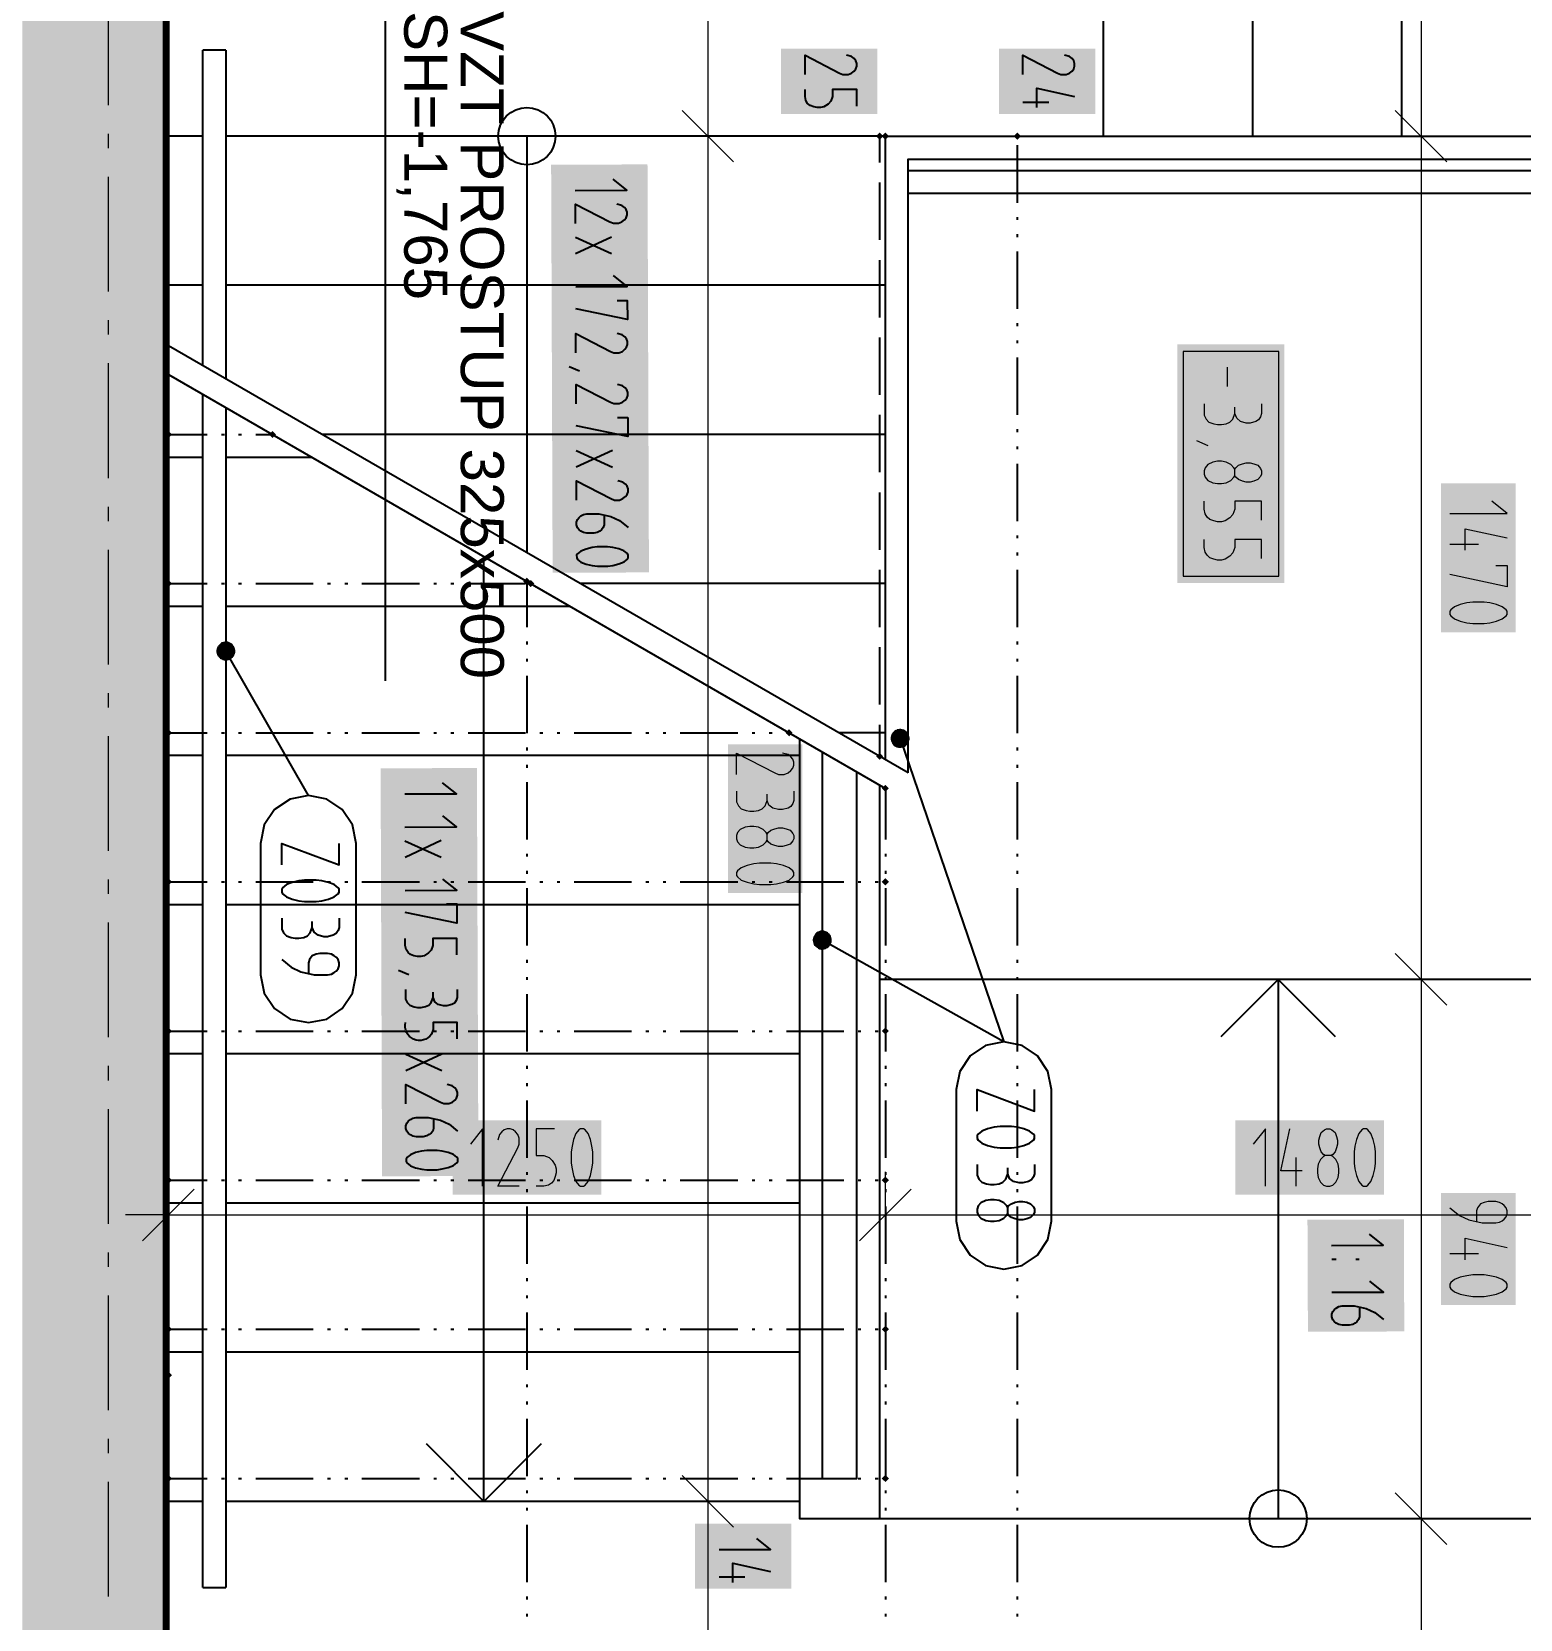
# Model space of a CAD drawing. Header units: millimetres. Extents: x 0 to 594, y 0 to 420.
# Drawn here: x 398.18 to 418.62, y 267.6 to 289.39 of the extents above; entities that cross this region are included whole.
import ezdxf

# ---------------------------------------------------------------- set-up
doc = ezdxf.new("R2010")
doc.units = ezdxf.units.MM
doc.header["$LTSCALE"] = 8
for name, color, linetype in [('PDF_Koty delkove', 7, 'Continuous'), ('PDF_Koty vyskove-pudorysy', 7, 'Continuous'), ('PDF_Omitka', 7, 'Continuous'), ('PDF_Osy hlavni', 7, 'Continuous'), ('PDF_Popis Prostupy', 7, 'Continuous'), ('PDF_Popis schodu', 7, 'Continuous'), ('PDF_Popis Zamecnicke vyrobky', 7, 'Continuous'), ('PDF_Schody 2D', 7, 'Continuous'), ('PDF_Steny obvodove nosne', 7, 'Continuous'), ('PDF_Text', 7, 'Continuous')]:
    doc.layers.add(name, color=color, linetype=linetype)
doc.styles.add('PDF Arial', font='arial.ttf')

msp = doc.modelspace()

# ---------------------------------------------------------------- linework, layer by layer
at = {"layer": 'PDF_Koty delkove', "lineweight": 18}
for points in [[(407.464, 299.614), (407.464, 295.179), (407.464, 287.961), (407.464, 285.437), (407.464, 269.22), (407.464, 258.288), (407.464, 252.213)], [(417.257, 299.614), (417.257, 295.177), (417.257, 287.961), (417.257, 276.386), (417.257, 268.984), (417.257, 252.606), (417.257, 250.992), (417.257, 250.48)], [(407.11, 288.315), (407.818, 287.606)], [(416.902, 288.315), (417.611, 287.606)], [(406.873, 287.961), (407.464, 287.961), (408.055, 287.961)], [(416.666, 287.961), (417.257, 287.961), (417.847, 287.961)], [(417.65, 282.782), (418.438, 282.782), (418.228, 282.949)], [(417.861, 282.278), (417.861, 282.572), (418.438, 282.446)], [(417.65, 282.362), (418.044, 282.362)], [(418.281, 282.068), (418.438, 282.068), (418.438, 281.774), (417.65, 281.942)], [(418.202, 281.281), (418.294, 281.302), (418.372, 281.333), (418.425, 281.375), (418.438, 281.396), (418.438, 281.438), (418.425, 281.459), (418.372, 281.501), (418.294, 281.532), (418.202, 281.554), (418.124, 281.564), (417.966, 281.564), (417.887, 281.554), (417.795, 281.532), (417.717, 281.501), (417.664, 281.459), (417.65, 281.438), (417.65, 281.396), (417.664, 281.375), (417.717, 281.333), (417.795, 281.302), (417.887, 281.281), (417.966, 281.27)], [(417.966, 281.27), (418.124, 281.27), (418.202, 281.281)], [(407.858, 279.199), (407.858, 279.493)], [(407.858, 279.493), (408.383, 279.22), (408.436, 279.199), (408.514, 279.199), (408.566, 279.22), (408.606, 279.251), (408.633, 279.283), (408.645, 279.325), (408.645, 279.367), (408.633, 279.409), (408.606, 279.44), (408.566, 279.472), (408.488, 279.493)], [(407.858, 278.968), (407.858, 278.821), (407.884, 278.769), (407.924, 278.727), (407.989, 278.706), (408.042, 278.695), (408.095, 278.695), (408.16, 278.706), (408.212, 278.727), (408.251, 278.769), (408.278, 278.842)], [(408.645, 278.968), (408.645, 278.842), (408.633, 278.8), (408.606, 278.758), (408.566, 278.737), (408.488, 278.716), (408.436, 278.716), (408.357, 278.737), (408.304, 278.779), (408.278, 278.842), (408.278, 278.926)], [(408.042, 278.191), (408.095, 278.191), (408.16, 278.202), (408.225, 278.233), (408.265, 278.275), (408.278, 278.296), (408.278, 278.38), (408.265, 278.401), (408.225, 278.443), (408.16, 278.475), (408.095, 278.486), (408.042, 278.486), (407.977, 278.475), (407.91, 278.443), (407.871, 278.401), (407.858, 278.359), (407.858, 278.317), (407.871, 278.275), (407.91, 278.233)], [(408.278, 278.38), (408.292, 278.401), (408.331, 278.433), (408.383, 278.453), (408.436, 278.464), (408.488, 278.464), (408.54, 278.453), (408.593, 278.433), (408.633, 278.39), (408.645, 278.359), (408.645, 278.317), (408.633, 278.286), (408.593, 278.244), (408.54, 278.223), (408.488, 278.212), (408.436, 278.212), (408.383, 278.223), (408.331, 278.244), (408.292, 278.275), (408.278, 278.296)], [(407.91, 278.233), (407.977, 278.202), (408.042, 278.191)], [(416.902, 276.74), (417.611, 276.031)], [(416.666, 276.386), (417.257, 276.386), (417.847, 276.386)], [(404.372, 273.547), (404.372, 274.334), (404.204, 274.125)], [(404.876, 273.547), (404.582, 273.547), (404.855, 274.072), (404.876, 274.125), (404.876, 274.204), (404.855, 274.256), (404.823, 274.295), (404.792, 274.322), (404.75, 274.334), (404.708, 274.334), (404.666, 274.322), (404.634, 274.295)], [(404.634, 274.295), (404.603, 274.256), (404.582, 274.178)], [(405.359, 274.334), (405.107, 274.334), (405.107, 273.967), (405.212, 273.967), (405.285, 273.941), (405.327, 273.901), (405.369, 273.836), (405.38, 273.784), (405.38, 273.731), (405.369, 273.678), (405.348, 273.627), (405.317, 273.587), (405.275, 273.56), (405.212, 273.547), (405.107, 273.547)], [(415.12, 273.547), (415.12, 274.334), (414.952, 274.125)], [(415.624, 273.757), (415.33, 273.757), (415.456, 274.334)], [(415.939, 273.967), (415.918, 273.981), (415.886, 274.02), (415.866, 274.072), (415.855, 274.125), (415.855, 274.178), (415.866, 274.23), (415.886, 274.282), (415.929, 274.322), (415.96, 274.334), (416.002, 274.334), (416.033, 274.322), (416.075, 274.282), (416.096, 274.23), (416.107, 274.178), (416.107, 274.125), (416.096, 274.072), (416.075, 274.02), (416.044, 273.981), (416.023, 273.967)], [(416.632, 273.863), (416.632, 274.02), (416.621, 274.098), (416.6, 274.19), (416.569, 274.269), (416.527, 274.322), (416.506, 274.334), (416.464, 274.334), (416.443, 274.322), (416.401, 274.269), (416.37, 274.19), (416.348, 274.098), (416.337, 274.02), (416.337, 273.863), (416.348, 273.784), (416.37, 273.692), (416.401, 273.613)], [(415.54, 273.547), (415.54, 273.941)], [(416.128, 273.731), (416.128, 273.784), (416.117, 273.849), (416.086, 273.915), (416.044, 273.954), (416.023, 273.967), (415.939, 273.967), (415.918, 273.954), (415.876, 273.915), (415.844, 273.849), (415.833, 273.784), (415.833, 273.731), (415.844, 273.666), (415.876, 273.6), (415.918, 273.56), (415.96, 273.547), (416.002, 273.547), (416.044, 273.56), (416.086, 273.6), (416.117, 273.666), (416.128, 273.731)], [(400.059, 272.563), (400.059, 273.153), (400.059, 273.744)], [(409.902, 272.563), (409.902, 273.153), (409.902, 273.744)], [(416.401, 273.613), (416.443, 273.56), (416.464, 273.547), (416.506, 273.547), (416.527, 273.56), (416.569, 273.613), (416.6, 273.692), (416.621, 273.784), (416.632, 273.863)], [(399.705, 272.799), (400.414, 273.508)], [(409.547, 272.799), (410.256, 273.508)], [(417.65, 273.252), (417.782, 273.146), (417.913, 273.083), (418.097, 273.042), (418.281, 273.042), (418.333, 273.052), (418.372, 273.073), (418.398, 273.094), (418.425, 273.126), (418.438, 273.168), (418.438, 273.209), (418.425, 273.252), (418.398, 273.283), (418.372, 273.304), (418.333, 273.325), (418.281, 273.336), (418.176, 273.336), (418.124, 273.325), (418.071, 273.304), (418.031, 273.252), (418.018, 273.209), (418.018, 273.063)], [(400.059, 273.153), (399.469, 273.153)], [(400.059, 273.153), (409.902, 273.153), (421.555, 273.153), (423.563, 273.153), (433.169, 273.153), (434.351, 273.153), (440.886, 273.153), (442.106, 273.153), (446.595, 273.153)], [(417.861, 272.538), (417.861, 272.832), (418.438, 272.705)], [(417.65, 272.622), (418.044, 272.622)], [(418.372, 272.097), (418.425, 272.138), (418.438, 272.16), (418.438, 272.201), (418.425, 272.223), (418.372, 272.264), (418.294, 272.296), (418.202, 272.317), (418.124, 272.328), (417.966, 272.328), (417.887, 272.317), (417.795, 272.296), (417.717, 272.264), (417.664, 272.223), (417.65, 272.201), (417.65, 272.16), (417.664, 272.138), (417.717, 272.097), (417.795, 272.065), (417.887, 272.045), (417.966, 272.034)], [(417.966, 272.034), (418.124, 272.034), (418.202, 272.045), (418.294, 272.065), (418.372, 272.097)], [(407.11, 269.575), (407.818, 268.866)], [(406.873, 269.22), (407.464, 269.22), (408.055, 269.22)], [(416.902, 269.339), (417.611, 268.63)], [(416.666, 268.984), (417.257, 268.984), (417.847, 268.984)]]:
    msp.add_lwpolyline(points, dxfattribs=at)
for points in [[(408.173, 277.687), (408.331, 277.687), (408.409, 277.698), (408.501, 277.719), (408.58, 277.75), (408.633, 277.792), (408.645, 277.813), (408.645, 277.855), (408.633, 277.876), (408.58, 277.918), (408.501, 277.949), (408.409, 277.971), (408.331, 277.982), (408.173, 277.982), (408.095, 277.971), (408.003, 277.949), (407.924, 277.918), (407.871, 277.876), (407.858, 277.855), (407.858, 277.813), (407.871, 277.792), (407.924, 277.75), (408.003, 277.719), (408.095, 277.698)], [(405.884, 273.863), (405.884, 274.02), (405.873, 274.098), (405.852, 274.19), (405.821, 274.269), (405.779, 274.322), (405.758, 274.334), (405.716, 274.334), (405.695, 274.322), (405.653, 274.269), (405.622, 274.19), (405.6, 274.098), (405.589, 274.02), (405.589, 273.863), (405.6, 273.784), (405.622, 273.692), (405.653, 273.613), (405.695, 273.56), (405.716, 273.547), (405.758, 273.547), (405.779, 273.56), (405.821, 273.613), (405.852, 273.692), (405.873, 273.784)]]:
    msp.add_lwpolyline(points, close=True, dxfattribs=at)
at = {"layer": 'PDF_Koty delkove', "color": 7, "lineweight": 18, "true_color": 0xffffff, "transparency": 33554559}
for points in [[(417.532, 283.194), (417.532, 281.152), (418.556, 283.194), (418.556, 281.152)], [(407.74, 279.612), (407.74, 277.57), (408.763, 279.612), (408.763, 277.57)], [(403.959, 273.429), (406.001, 273.429), (403.959, 274.453), (406.001, 274.453)], [(414.707, 273.429), (416.749, 273.429), (414.707, 274.453), (416.749, 274.453)], [(417.532, 273.454), (417.532, 271.916), (418.556, 273.454), (418.556, 271.916)]]:
    msp.add_solid(points, dxfattribs=at)
at = {"layer": 'PDF_Koty vyskove-pudorysy', "lineweight": 18}
for points in [[(413.99, 285.007), (413.99, 281.923), (415.302, 281.923), (415.302, 285.007)], [(414.462, 283.191), (414.515, 283.191), (414.581, 283.203), (414.646, 283.235), (414.685, 283.279), (414.699, 283.3), (414.699, 283.388), (414.685, 283.41), (414.646, 283.454), (414.581, 283.487), (414.515, 283.498), (414.462, 283.498), (414.397, 283.487), (414.331, 283.454), (414.292, 283.41), (414.278, 283.366), (414.278, 283.323), (414.292, 283.279), (414.331, 283.235), (414.397, 283.203)]]:
    msp.add_lwpolyline(points, close=True, dxfattribs=at)
for points in [[(414.594, 284.788), (414.594, 284.525)], [(414.278, 284.285), (414.278, 284.132), (414.305, 284.077), (414.344, 284.033), (414.41, 284.012), (414.462, 284.001), (414.515, 284.001), (414.581, 284.012), (414.633, 284.033), (414.672, 284.077), (414.699, 284.154)], [(415.066, 284.285), (415.066, 284.154), (415.053, 284.11), (415.026, 284.066), (414.987, 284.044), (414.909, 284.022), (414.856, 284.022), (414.777, 284.044), (414.725, 284.088), (414.699, 284.154), (414.699, 284.241)], [(414.174, 283.782), (414.331, 283.716)], [(414.699, 283.388), (414.712, 283.41), (414.751, 283.443), (414.803, 283.464), (414.856, 283.475), (414.909, 283.475), (414.961, 283.464), (415.014, 283.443), (415.053, 283.399)], [(415.053, 283.399), (415.066, 283.366), (415.066, 283.323), (415.053, 283.29), (415.014, 283.246), (414.961, 283.224), (414.909, 283.213), (414.856, 283.213), (414.803, 283.224), (414.751, 283.246), (414.712, 283.279), (414.699, 283.3)], [(415.066, 282.688), (415.066, 282.951), (414.699, 282.951), (414.699, 282.841), (414.672, 282.765), (414.633, 282.721), (414.567, 282.678), (414.515, 282.666), (414.462, 282.666), (414.41, 282.678), (414.358, 282.699), (414.318, 282.732), (414.292, 282.775), (414.278, 282.841), (414.278, 282.951)], [(415.066, 282.163), (415.066, 282.426), (414.699, 282.426), (414.699, 282.316), (414.672, 282.24), (414.633, 282.196), (414.567, 282.153), (414.515, 282.141), (414.462, 282.141), (414.41, 282.153), (414.358, 282.174), (414.318, 282.207), (414.292, 282.25), (414.278, 282.316), (414.278, 282.426)]]:
    msp.add_lwpolyline(points, dxfattribs=at)
at = {"layer": 'PDF_Koty vyskove-pudorysy', "color": 7, "lineweight": 18, "true_color": 0xffffff, "transparency": 33554559}
msp.add_solid([(413.911, 285.101), (413.911, 281.828), (415.381, 285.101), (415.381, 281.828)], dxfattribs=at)
at = {"layer": 'PDF_Omitka', "lineweight": 35}
msp.add_lwpolyline([(400.059, 262.134), (400.059, 299.614), (400.059, 299.653), (400.02, 299.653), (400.02, 262.134)], dxfattribs=at)
at = {"layer": 'PDF_Osy hlavni', "lineweight": 18}
for points in [[(399.232, 289.961), (399.232, 288.386)], [(399.232, 287.992), (399.232, 287.795)], [(399.232, 287.402), (399.232, 285.827)], [(399.232, 285.433), (399.232, 285.236)], [(399.232, 284.843), (399.232, 283.268)], [(399.232, 282.874), (399.232, 282.677)], [(399.232, 282.284), (399.232, 280.709)], [(399.232, 280.315), (399.232, 280.118)], [(399.232, 279.725), (399.232, 278.15)], [(399.232, 277.756), (399.232, 277.559)], [(399.232, 277.165), (399.232, 275.591)], [(399.232, 275.197), (399.232, 275)], [(399.232, 274.606), (399.232, 273.032)], [(399.232, 272.638), (399.232, 272.441)], [(399.232, 272.047), (399.232, 270.473)], [(399.232, 270.079), (399.232, 269.882)], [(399.232, 269.488), (399.232, 267.913)]]:
    msp.add_lwpolyline(points, dxfattribs=at)
at = {"layer": 'PDF_Popis Prostupy', "lineweight": 25}
msp.add_lwpolyline([(403.04, 280.485), (403.04, 289.678), (399.036, 292.203)], dxfattribs=at)
at = {"layer": 'PDF_Popis schodu', "lineweight": 25}
for points in [[(408.799, 288.808), (408.799, 289.072), (409.272, 288.826), (409.319, 288.808), (409.39, 288.808), (409.437, 288.826), (409.473, 288.855), (409.497, 288.883), (409.508, 288.921), (409.508, 288.958), (409.497, 288.996), (409.473, 289.025), (409.437, 289.053), (409.367, 289.072)], [(411.791, 288.808), (411.791, 289.072), (412.264, 288.826), (412.312, 288.808), (412.383, 288.808), (412.429, 288.826), (412.465, 288.855), (412.489, 288.883), (412.5, 288.921), (412.5, 288.958), (412.489, 288.996), (412.465, 289.025), (412.429, 289.053), (412.359, 289.072)], [(409.508, 288.373), (409.508, 288.6), (409.178, 288.6), (409.178, 288.505), (409.154, 288.439), (409.118, 288.401), (409.059, 288.364), (409.013, 288.354), (408.965, 288.354), (408.918, 288.364), (408.871, 288.382), (408.835, 288.411), (408.811, 288.448), (408.799, 288.505), (408.799, 288.6)], [(411.981, 288.354), (411.981, 288.619), (412.5, 288.505)], [(411.791, 288.429), (412.146, 288.429)], [(405.645, 287.216), (406.354, 287.219), (406.165, 287.369)], [(405.647, 286.763), (405.646, 287.027), (406.119, 286.783), (406.167, 286.765), (406.238, 286.765), (406.285, 286.784), (406.32, 286.812), (406.344, 286.841), (406.355, 286.879), (406.355, 286.916), (406.343, 286.954), (406.319, 286.982), (406.284, 287.01), (406.213, 287.029)], [(405.647, 286.574), (406.144, 286.348)], [(406.144, 286.576), (405.648, 286.346)], [(405.65, 285.893), (406.359, 285.896), (406.17, 286.046)], [(406.218, 285.707), (406.359, 285.707), (406.36, 285.442), (405.651, 285.591)], [(405.653, 284.986), (405.652, 285.251), (406.126, 285.007), (406.173, 284.988), (406.244, 284.988), (406.291, 285.007), (406.326, 285.036), (406.35, 285.064), (406.362, 285.102), (406.361, 285.14), (406.35, 285.178), (406.326, 285.206), (406.29, 285.234), (406.22, 285.253)], [(405.56, 284.797), (405.702, 284.74)], [(405.656, 284.287), (405.655, 284.552), (406.128, 284.307), (406.176, 284.289), (406.247, 284.289), (406.294, 284.308), (406.329, 284.337), (406.353, 284.365), (406.364, 284.403), (406.364, 284.44), (406.353, 284.478), (406.328, 284.507), (406.293, 284.535), (406.223, 284.554)], [(406.365, 284.101), (406.366, 283.836), (405.657, 283.984)], [(406.224, 284.1), (406.365, 284.101)], [(405.658, 283.645), (406.155, 283.419)], [(406.154, 283.647), (405.659, 283.417)], [(405.661, 282.964), (405.66, 283.229), (406.133, 282.985), (406.181, 282.966), (406.252, 282.966), (406.298, 282.985), (406.334, 283.014), (406.358, 283.042), (406.369, 283.08), (406.369, 283.118), (406.357, 283.156), (406.333, 283.184), (406.298, 283.212), (406.227, 283.231)], [(406.04, 282.758), (406.04, 282.625), (406.028, 282.587), (406.005, 282.559), (405.981, 282.54), (405.947, 282.521), (405.899, 282.512), (405.805, 282.511), (405.757, 282.521), (405.722, 282.539), (405.698, 282.558), (405.674, 282.586), (405.662, 282.624), (405.662, 282.661), (405.674, 282.7), (405.698, 282.728), (405.721, 282.747), (405.756, 282.766), (405.804, 282.776), (405.969, 282.777), (406.134, 282.739), (406.253, 282.683), (406.371, 282.589)], [(406.159, 282.314), (406.089, 282.323), (405.947, 282.323), (405.876, 282.313), (405.794, 282.293), (405.723, 282.265), (405.675, 282.227), (405.663, 282.208), (405.664, 282.171), (405.676, 282.151), (405.723, 282.114), (405.794, 282.086), (405.877, 282.068), (405.948, 282.058)], [(405.948, 282.058), (406.09, 282.059), (406.16, 282.069), (406.243, 282.088), (406.314, 282.116), (406.361, 282.154), (406.372, 282.173), (406.372, 282.211), (406.361, 282.23), (406.313, 282.267), (406.242, 282.295), (406.159, 282.314)], [(403.304, 278.931), (404.012, 278.933), (403.823, 279.083)], [(403.305, 278.477), (404.014, 278.48), (403.825, 278.63)], [(403.306, 278.288), (403.803, 278.063)], [(403.802, 278.29), (403.307, 278.061)], [(403.308, 277.608), (404.017, 277.61), (403.828, 277.76)], [(403.877, 277.421), (404.018, 277.421), (404.019, 277.157), (403.31, 277.305)], [(404.02, 276.722), (404.02, 276.949), (403.689, 276.947), (403.69, 276.853), (403.666, 276.787), (403.631, 276.749), (403.572, 276.711), (403.525, 276.701), (403.478, 276.701), (403.43, 276.711), (403.383, 276.729), (403.348, 276.757), (403.324, 276.795), (403.311, 276.851), (403.311, 276.946)], [(403.218, 276.511), (403.36, 276.455)], [(403.313, 276.247), (403.314, 276.115), (403.338, 276.068), (403.374, 276.03), (403.433, 276.011), (403.48, 276.002), (403.528, 276.002), (403.586, 276.012), (403.633, 276.031), (403.668, 276.069), (403.692, 276.135)], [(404.022, 276.249), (404.023, 276.136), (404.011, 276.098), (403.987, 276.061), (403.952, 276.041), (403.882, 276.022), (403.834, 276.022), (403.764, 276.04), (403.716, 276.078), (403.692, 276.135), (403.692, 276.21)], [(403.317, 275.359), (403.814, 275.134)], [(403.813, 275.361), (403.318, 275.132)], [(403.319, 274.679), (403.318, 274.943), (403.792, 274.699), (403.839, 274.68), (403.91, 274.681), (403.957, 274.7), (403.992, 274.728), (404.016, 274.757), (404.027, 274.795), (404.027, 274.832), (404.016, 274.87), (403.992, 274.898), (403.956, 274.926), (403.886, 274.945)], [(403.698, 274.472), (403.699, 274.34), (403.687, 274.302), (403.664, 274.273), (403.64, 274.255), (403.605, 274.236), (403.558, 274.226), (403.463, 274.226), (403.416, 274.235), (403.38, 274.254), (403.357, 274.272), (403.333, 274.3), (403.32, 274.338), (403.32, 274.376), (403.332, 274.414), (403.356, 274.442), (403.38, 274.461), (403.415, 274.48), (403.462, 274.49), (403.627, 274.491), (403.793, 274.454), (403.911, 274.397), (404.029, 274.303)], [(403.901, 273.802), (403.972, 273.831), (404.02, 273.868), (404.031, 273.887), (404.031, 273.925), (404.019, 273.944), (403.972, 273.981), (403.901, 274.009), (403.818, 274.028), (403.747, 274.038), (403.606, 274.037), (403.535, 274.027), (403.452, 274.008), (403.381, 273.979), (403.334, 273.942), (403.322, 273.922), (403.322, 273.885), (403.334, 273.866), (403.382, 273.828), (403.453, 273.8), (403.536, 273.782), (403.607, 273.773)], [(403.607, 273.773), (403.748, 273.773), (403.819, 273.783), (403.901, 273.802)], [(416.029, 272.734), (416.738, 272.737), (416.549, 272.887)], [(416.03, 272.546), (416.09, 272.546)], [(416.361, 272.547), (416.408, 272.547)], [(416.032, 272.092), (416.74, 272.094), (416.551, 272.245)], [(416.411, 271.885), (416.411, 271.753), (416.399, 271.715), (416.376, 271.687), (416.352, 271.668), (416.318, 271.649), (416.27, 271.639), (416.176, 271.639), (416.128, 271.648), (416.093, 271.667), (416.069, 271.685), (416.045, 271.714), (416.033, 271.752), (416.033, 271.789), (416.045, 271.827), (416.069, 271.856), (416.092, 271.874), (416.127, 271.894), (416.175, 271.904), (416.34, 271.904), (416.505, 271.867), (416.624, 271.811), (416.742, 271.716)], [(407.618, 268.562), (408.327, 268.562), (408.138, 268.713)], [(407.807, 268.108), (407.807, 268.373), (408.327, 268.259)], [(407.618, 268.184), (407.973, 268.184)]]:
    msp.add_lwpolyline(points, dxfattribs=at)
msp.add_lwpolyline([(404.025, 275.569), (404.024, 275.796), (403.694, 275.795), (403.694, 275.7), (403.67, 275.634, -0.842689), (403.315, 275.793)], format="xyb", dxfattribs=at)
at = {"layer": 'PDF_Popis schodu', "color": 7, "lineweight": 25, "true_color": 0xffffff, "transparency": 33554559}
for points in [[(408.469, 289.161), (408.469, 288.266), (409.791, 289.161), (409.791, 288.266)], [(411.461, 289.161), (411.461, 288.266), (412.784, 289.161), (412.784, 288.266)], [(405.313, 287.568), (405.334, 281.968), (406.636, 287.573), (406.656, 281.972)], [(402.972, 279.283), (402.992, 273.682), (404.294, 279.287), (404.315, 273.687)], [(415.697, 273.086), (415.703, 271.549), (417.02, 273.091), (417.026, 271.553)], [(407.288, 268.915), (407.288, 268.02), (408.61, 268.915), (408.61, 268.02)]]:
    msp.add_solid(points, dxfattribs=at)
at = {"layer": 'PDF_Popis Zamecnicke vyrobky', "lineweight": 25}
for points in [[(400.788, 280.995), (400.772, 280.984), (400.758, 280.971), (400.747, 280.955), (400.738, 280.938), (400.732, 280.92), (400.729, 280.901), (400.729, 280.882), (400.732, 280.863), (400.739, 280.844), (400.748, 280.828), (400.76, 280.812), (400.774, 280.799), (400.79, 280.789), (400.808, 280.781), (400.826, 280.776), (400.846, 280.774), (400.865, 280.776), (400.884, 280.78), (400.901, 280.788), (400.918, 280.798), (400.932, 280.811), (400.944, 280.826), (400.954, 280.843), (400.96, 280.861), (400.964, 280.88), (400.965, 280.899), (400.962, 280.918), (400.956, 280.936), (400.948, 280.954), (400.936, 280.969), (400.923, 280.983), (400.907, 280.994), (400.89, 281.002), (400.871, 281.008), (400.852, 281.01), (400.833, 281.01), (400.814, 281.006), (400.796, 280.999)], [(410.066, 279.806), (410.049, 279.798), (410.032, 279.788), (410.018, 279.775), (410.006, 279.76), (409.997, 279.743), (409.99, 279.725), (409.987, 279.706), (409.987, 279.687), (409.989, 279.667), (409.995, 279.649), (410.004, 279.632), (410.016, 279.616), (410.029, 279.603), (410.045, 279.592), (410.063, 279.584), (410.081, 279.578), (410.1, 279.576), (410.12, 279.577), (410.138, 279.581), (410.156, 279.588), (410.173, 279.598), (410.188, 279.61), (410.2, 279.625), (410.21, 279.641), (410.217, 279.659), (410.222, 279.678), (410.223, 279.697), (410.221, 279.717), (410.215, 279.735), (410.207, 279.753), (410.196, 279.769), (410.183, 279.782), (410.168, 279.794), (410.151, 279.803), (410.132, 279.809), (410.113, 279.812), (410.094, 279.812), (410.075, 279.809)], [(401.929, 277.455), (402.087, 277.455), (402.165, 277.466), (402.257, 277.487), (402.336, 277.518), (402.388, 277.56), (402.401, 277.581), (402.401, 277.623), (402.388, 277.644), (402.336, 277.686), (402.257, 277.717), (402.165, 277.739), (402.087, 277.75), (401.929, 277.75), (401.851, 277.739), (401.759, 277.717), (401.68, 277.686), (401.627, 277.644), (401.614, 277.623), (401.614, 277.581), (401.627, 277.56), (401.68, 277.518), (401.759, 277.487), (401.851, 277.466)], [(408.933, 276.982), (408.924, 276.964), (408.919, 276.946), (408.917, 276.927), (408.919, 276.907), (408.923, 276.889), (408.93, 276.871), (408.94, 276.854), (408.953, 276.84), (408.968, 276.827), (408.984, 276.818), (409.002, 276.811), (409.021, 276.807), (409.041, 276.806), (409.06, 276.809), (409.078, 276.814), (409.095, 276.822), (409.111, 276.834), (409.125, 276.847), (409.136, 276.863), (409.145, 276.88), (409.151, 276.898), (409.153, 276.917), (409.153, 276.937), (409.149, 276.955), (409.143, 276.974), (409.133, 276.99), (409.121, 277.005), (409.107, 277.018), (409.091, 277.029), (409.073, 277.036), (409.054, 277.041), (409.035, 277.042), (409.016, 277.041), (408.997, 277.036), (408.98, 277.028), (408.963, 277.018), (408.949, 277.005), (408.937, 276.99)], [(411.476, 274.074), (411.634, 274.074), (411.712, 274.084), (411.804, 274.105), (411.882, 274.137), (411.935, 274.178), (411.948, 274.2), (411.948, 274.241), (411.935, 274.263), (411.882, 274.304), (411.804, 274.336), (411.712, 274.357), (411.634, 274.368), (411.476, 274.368), (411.397, 274.357), (411.305, 274.336), (411.227, 274.304), (411.174, 274.263), (411.16, 274.241), (411.16, 274.2), (411.174, 274.178), (411.227, 274.137), (411.305, 274.105), (411.397, 274.084)]]:
    msp.add_lwpolyline(points, close=True, dxfattribs=at)
for points in [[(400.788, 280.995), (400.788, 280.995)], [(400.949, 280.951), (400.949, 280.951)], [(400.744, 280.834), (400.744, 280.834)], [(401.981, 278.91), (400.847, 280.892)], [(400.905, 280.79), (400.905, 280.79)], [(410.066, 279.806), (410.066, 279.806)], [(410.105, 279.694), (411.528, 275.528), (409.036, 276.924)], [(409.993, 279.656), (409.993, 279.656)], [(410.216, 279.732), (410.216, 279.732)], [(410.143, 279.582), (410.143, 279.582)], [(401.325, 276.448), (401.375, 276.197), (401.517, 275.984), (401.73, 275.841), (401.981, 275.792), (402.232, 275.841), (402.445, 275.984), (402.587, 276.197), (402.637, 276.448), (402.637, 278.253), (402.587, 278.505), (402.445, 278.717), (402.232, 278.86), (401.981, 278.91), (401.73, 278.86), (401.517, 278.717), (401.375, 278.505)], [(401.375, 278.505), (401.325, 278.253), (401.325, 276.448)], [(401.614, 277.959), (401.614, 278.253), (402.401, 277.959), (402.401, 278.253)], [(401.614, 277.224), (401.614, 277.077), (401.64, 277.025), (401.68, 276.983), (401.745, 276.962), (401.798, 276.951), (401.851, 276.951), (401.916, 276.962), (401.968, 276.983), (402.007, 277.025), (402.034, 277.098)], [(402.401, 277.224), (402.401, 277.098), (402.388, 277.056), (402.362, 277.014), (402.322, 276.993), (402.244, 276.972), (402.192, 276.972), (402.113, 276.993), (402.06, 277.035), (402.034, 277.098), (402.034, 277.182)], [(408.933, 276.982), (408.933, 276.982)], [(409.093, 277.027), (409.093, 277.027)], [(408.978, 276.821), (408.978, 276.821)], [(409.139, 276.866), (409.139, 276.866)], [(401.614, 276.657), (401.745, 276.552), (401.877, 276.489), (402.06, 276.447), (402.244, 276.447), (402.296, 276.458), (402.336, 276.479), (402.362, 276.5), (402.388, 276.531), (402.401, 276.573), (402.401, 276.615), (402.388, 276.657), (402.362, 276.689), (402.336, 276.71), (402.296, 276.731), (402.244, 276.742), (402.139, 276.742), (402.087, 276.731), (402.034, 276.71), (401.995, 276.657), (401.981, 276.615), (401.981, 276.468)], [(411.779, 275.478), (411.528, 275.528), (411.277, 275.478), (411.064, 275.336), (410.922, 275.123), (410.872, 274.872), (410.872, 273.066)], [(410.872, 273.066), (410.922, 272.815), (411.064, 272.602), (411.277, 272.46), (411.528, 272.41), (411.779, 272.46), (411.992, 272.602), (412.134, 272.815), (412.184, 273.066), (412.184, 274.872), (412.134, 275.123), (411.992, 275.336), (411.779, 275.478)], [(411.16, 274.578), (411.16, 274.872), (411.948, 274.578), (411.948, 274.872)], [(411.16, 273.843), (411.16, 273.696), (411.187, 273.644), (411.227, 273.601), (411.292, 273.581), (411.345, 273.57), (411.397, 273.57), (411.463, 273.581), (411.515, 273.601), (411.554, 273.644), (411.581, 273.717)], [(411.948, 273.843), (411.948, 273.717), (411.935, 273.674), (411.908, 273.633), (411.869, 273.611), (411.791, 273.591), (411.738, 273.591), (411.66, 273.611), (411.607, 273.654), (411.581, 273.717), (411.581, 273.8)], [(411.345, 273.066), (411.397, 273.066), (411.463, 273.077), (411.528, 273.107), (411.568, 273.15), (411.581, 273.17), (411.581, 273.255), (411.568, 273.276), (411.528, 273.318), (411.463, 273.349), (411.397, 273.36), (411.345, 273.36), (411.279, 273.349), (411.213, 273.318), (411.174, 273.276), (411.16, 273.233), (411.16, 273.192), (411.174, 273.15), (411.213, 273.107), (411.279, 273.077), (411.345, 273.066)], [(411.581, 273.255), (411.594, 273.276), (411.634, 273.307), (411.686, 273.328), (411.738, 273.339), (411.791, 273.339), (411.843, 273.328), (411.896, 273.307), (411.935, 273.265), (411.948, 273.233), (411.948, 273.192), (411.935, 273.16), (411.896, 273.118), (411.843, 273.097), (411.791, 273.087), (411.738, 273.087), (411.686, 273.097), (411.634, 273.118), (411.594, 273.15), (411.581, 273.17)]]:
    msp.add_lwpolyline(points, dxfattribs=at)
at = {"layer": 'PDF_Popis Zamecnicke vyrobky', "lineweight": 25, "transparency": 33554559}
for points in [[(400.729, 280.893), (400.905, 280.994), (400.847, 281.01)], [(400.729, 280.893), (400.847, 281.01), (400.745, 280.951)], [(400.744, 280.834), (400.905, 280.994), (400.729, 280.893)], [(400.744, 280.834), (400.949, 280.951), (400.905, 280.994)], [(400.788, 280.791), (400.949, 280.951), (400.744, 280.834)], [(400.745, 280.951), (400.847, 281.01), (400.788, 280.995)], [(400.788, 280.791), (400.964, 280.892), (400.949, 280.951)], [(400.846, 280.775), (400.964, 280.892), (400.788, 280.791)], [(400.846, 280.775), (400.948, 280.834), (400.964, 280.892)], [(400.948, 280.834), (400.846, 280.775), (400.905, 280.79)], [(409.989, 279.717), (410.182, 279.783), (410.128, 279.809)], [(409.989, 279.717), (410.128, 279.809), (410.016, 279.771)], [(410.016, 279.771), (410.128, 279.809), (410.066, 279.806)], [(409.993, 279.656), (410.182, 279.783), (409.989, 279.717)], [(409.993, 279.656), (410.216, 279.732), (410.182, 279.783)], [(410.027, 279.605), (410.216, 279.732), (409.993, 279.656)], [(410.027, 279.605), (410.22, 279.671), (410.216, 279.732)], [(410.081, 279.579), (410.22, 279.671), (410.027, 279.605)], [(410.081, 279.579), (410.193, 279.617), (410.22, 279.671)], [(410.193, 279.617), (410.081, 279.579), (410.143, 279.582)], [(408.934, 276.864), (408.976, 277.025), (408.918, 276.922)], [(408.918, 276.922), (408.976, 277.025), (408.933, 276.982)], [(408.978, 276.821), (409.034, 277.042), (408.934, 276.864)], [(408.934, 276.864), (409.034, 277.042), (408.976, 277.025)], [(408.978, 276.821), (409.093, 277.027), (409.034, 277.042)], [(409.037, 276.807), (409.093, 277.027), (408.978, 276.821)], [(409.037, 276.807), (409.137, 276.984), (409.093, 277.027)], [(409.095, 276.823), (409.137, 276.984), (409.037, 276.807)], [(409.095, 276.823), (409.153, 276.926), (409.137, 276.984)], [(409.153, 276.926), (409.095, 276.823), (409.139, 276.866)]]:
    msp.add_solid(points, dxfattribs=at)
at = {"layer": 'PDF_Schody 2D', "lineweight": 25}
for points in [[(431.319, 299.614), (400.059, 299.614), (400.059, 286.154)], [(412.894, 298.837), (412.894, 287.961)], [(414.941, 298.835), (414.941, 287.961)], [(416.988, 298.834), (416.988, 287.961)], [(400.847, 289.142), (400.532, 289.142)], [(400.532, 284.812), (400.532, 289.142)], [(400.847, 289.142), (400.847, 284.63)], [(400.532, 287.961), (400.059, 287.961)], [(409.902, 287.961), (400.847, 287.961)], [(404.98, 287.961), (404.98, 282.243)], [(409.823, 287.961), (409.823, 287.599)], [(409.902, 279.402), (409.902, 287.961), (429.823, 287.961), (432.5, 287.961)], [(410, 287.961), (410.787, 287.961)], [(410.984, 287.961), (411.023, 287.961)], [(411.22, 287.961), (411.26, 287.961)], [(411.457, 287.961), (411.713, 287.961)], [(411.713, 287.835), (411.713, 287.047)], [(410.217, 279.22), (410.217, 287.646), (432.5, 287.646)], [(431.083, 287.173), (410.217, 287.173), (410.217, 287.488), (431.083, 287.488), (431.083, 287.173)], [(409.823, 287.323), (409.823, 286.536)], [(411.713, 286.85), (411.713, 286.811)], [(411.713, 286.614), (411.713, 286.575)], [(411.713, 286.378), (411.713, 285.591)], [(409.823, 286.26), (409.823, 285.473)], [(400.532, 285.913), (400.059, 285.913)], [(409.902, 285.913), (400.847, 285.913)], [(400.059, 285.7), (400.059, 270.953)], [(411.713, 285.394), (411.713, 285.354)], [(410.217, 279.22), (400.059, 285.084)], [(409.823, 285.197), (409.823, 284.41)], [(411.713, 285.158), (411.713, 285.118)], [(411.713, 284.921), (411.713, 284.134)], [(400.059, 284.691), (409.902, 279.008), (409.902, 278.307)], [(400.532, 268.039), (400.532, 284.421)], [(400.847, 284.236), (400.847, 268.039)], [(409.823, 284.134), (409.823, 283.347)], [(400.059, 283.866), (400.59, 283.866)], [(400.787, 283.866), (400.827, 283.866)], [(401.023, 283.866), (401.063, 283.866)], [(401.26, 283.866), (401.487, 283.866)], [(409.902, 283.866), (402.169, 283.866)], [(411.713, 283.937), (411.713, 283.898)], [(400.532, 283.551), (400.059, 283.551)], [(402.033, 283.551), (400.847, 283.551)], [(411.713, 283.701), (411.713, 283.662)], [(411.713, 283.465), (411.713, 282.677)], [(409.823, 283.071), (409.823, 282.284)], [(411.713, 282.48), (411.713, 282.441)], [(411.713, 282.244), (411.713, 282.205)], [(405.177, 270.008), (404.39, 269.22), (404.39, 282.19)], [(409.823, 282.008), (409.823, 281.221)], [(411.713, 282.008), (411.713, 281.221)], [(400.059, 281.819), (400.59, 281.819)], [(400.787, 281.819), (400.827, 281.819)], [(401.023, 281.819), (401.063, 281.819)], [(401.26, 281.819), (402.047, 281.819)], [(402.244, 281.819), (402.283, 281.819)], [(402.48, 281.819), (402.52, 281.819)], [(402.716, 281.819), (403.504, 281.819)], [(403.701, 281.819), (403.74, 281.819)], [(403.937, 281.819), (403.976, 281.819)], [(404.173, 281.819), (404.96, 281.819)], [(404.98, 281.85), (404.98, 281.221)], [(409.902, 281.819), (405.715, 281.819)], [(400.532, 281.504), (400.059, 281.504)], [(405.579, 281.504), (400.847, 281.504)], [(404.98, 281.024), (404.98, 280.984)], [(409.823, 280.945), (409.823, 280.158)], [(411.713, 281.024), (411.713, 280.984)], [(404.98, 280.788), (404.98, 280.748)], [(411.713, 280.788), (411.713, 280.748)], [(404.98, 280.551), (404.98, 279.764)], [(411.713, 280.551), (411.713, 279.764)], [(409.823, 279.882), (409.823, 279.447)], [(400.059, 279.772), (400.59, 279.772)], [(400.787, 279.772), (400.827, 279.772)], [(401.023, 279.772), (401.063, 279.772)], [(401.26, 279.772), (402.047, 279.772)], [(402.244, 279.772), (402.283, 279.772)], [(402.48, 279.772), (402.52, 279.772)], [(402.716, 279.772), (403.504, 279.772)], [(403.701, 279.772), (403.74, 279.772)], [(403.937, 279.772), (403.976, 279.772)], [(404.173, 279.772), (404.96, 279.772)], [(405.157, 279.772), (405.197, 279.772)], [(405.394, 279.772), (405.433, 279.772)], [(405.63, 279.772), (406.417, 279.772)], [(406.614, 279.772), (406.653, 279.772)], [(406.85, 279.772), (406.89, 279.772)], [(407.086, 279.772), (407.874, 279.772)], [(408.071, 279.772), (408.11, 279.772)], [(408.307, 279.772), (408.346, 279.772)], [(408.543, 279.772), (408.579, 279.772)], [(408.721, 279.69), (408.721, 268.984), (420.768, 268.984)], [(409.902, 279.772), (409.261, 279.772)], [(400.532, 279.457), (400.059, 279.457)], [(408.721, 279.457), (400.847, 279.457)], [(404.98, 279.567), (404.98, 279.528)], [(409.036, 279.508), (409.036, 269.535), (409.508, 269.535), (409.508, 279.235)], [(411.713, 279.567), (411.713, 279.528)], [(404.98, 279.331), (404.98, 279.291)], [(411.713, 279.331), (411.713, 279.291)], [(404.98, 279.095), (404.98, 278.307)], [(409.823, 279.053), (409.823, 269.22)], [(411.713, 279.095), (411.713, 278.307)], [(404.98, 278.11), (404.98, 278.071)], [(409.902, 278.11), (409.902, 278.071)], [(411.713, 278.11), (411.713, 278.071)], [(404.98, 277.874), (404.98, 277.835)], [(409.902, 277.874), (409.902, 277.835)], [(411.713, 277.874), (411.713, 277.835)], [(400.059, 277.724), (400.59, 277.724)], [(400.787, 277.724), (400.827, 277.724)], [(401.023, 277.724), (401.063, 277.724)], [(401.26, 277.724), (402.047, 277.724)], [(402.244, 277.724), (402.283, 277.724)], [(402.48, 277.724), (402.52, 277.724)], [(402.716, 277.724), (403.504, 277.724)], [(403.701, 277.724), (403.74, 277.724)], [(403.937, 277.724), (403.976, 277.724)], [(404.173, 277.724), (404.96, 277.724)], [(404.98, 277.638), (404.98, 276.851)], [(405.157, 277.724), (405.197, 277.724)], [(405.394, 277.724), (405.433, 277.724)], [(405.63, 277.724), (406.417, 277.724)], [(406.614, 277.724), (406.653, 277.724)], [(406.85, 277.724), (406.89, 277.724)], [(407.086, 277.724), (407.874, 277.724)], [(408.071, 277.724), (408.11, 277.724)], [(408.307, 277.724), (408.346, 277.724)], [(408.543, 277.724), (409.331, 277.724)], [(409.527, 277.724), (409.567, 277.724)], [(409.764, 277.724), (409.803, 277.724)], [(409.902, 277.638), (409.902, 276.851)], [(411.713, 277.638), (411.713, 276.851)], [(400.532, 277.409), (400.059, 277.409)], [(408.721, 277.409), (400.847, 277.409)], [(404.98, 276.654), (404.98, 276.614)], [(409.902, 276.654), (409.902, 276.614)], [(411.713, 276.654), (411.713, 276.614)], [(404.98, 276.417), (404.98, 276.378)], [(420.768, 276.386), (409.823, 276.386)], [(409.902, 276.417), (409.902, 276.378)], [(411.713, 276.417), (411.713, 276.378)], [(415.295, 276.386), (414.508, 275.598)], [(416.083, 275.598), (415.295, 276.386), (415.295, 268.984)], [(404.98, 276.181), (404.98, 275.394)], [(409.902, 276.181), (409.902, 275.394)], [(411.713, 276.181), (411.713, 275.394)], [(400.059, 275.677), (400.59, 275.677)], [(400.787, 275.677), (400.827, 275.677)], [(401.023, 275.677), (401.063, 275.677)], [(401.26, 275.677), (402.047, 275.677)], [(402.244, 275.677), (402.283, 275.677)], [(402.48, 275.677), (402.52, 275.677)], [(402.716, 275.677), (403.504, 275.677)], [(403.701, 275.677), (403.74, 275.677)], [(403.937, 275.677), (403.976, 275.677)], [(404.173, 275.677), (404.96, 275.677)], [(405.157, 275.677), (405.197, 275.677)], [(405.394, 275.677), (405.433, 275.677)], [(405.63, 275.677), (406.417, 275.677)], [(406.614, 275.677), (406.653, 275.677)], [(406.85, 275.677), (406.89, 275.677)], [(407.086, 275.677), (407.874, 275.677)], [(408.071, 275.677), (408.11, 275.677)], [(408.307, 275.677), (408.346, 275.677)], [(408.543, 275.677), (409.331, 275.677)], [(409.527, 275.677), (409.567, 275.677)], [(409.764, 275.677), (409.803, 275.677)], [(400.532, 275.362), (400.059, 275.362)], [(408.721, 275.362), (400.847, 275.362)], [(404.98, 275.197), (404.98, 275.158)], [(409.902, 275.197), (409.902, 275.158)], [(411.713, 275.197), (411.713, 275.158)], [(404.98, 274.961), (404.98, 274.921)], [(409.902, 274.961), (409.902, 274.921)], [(411.713, 274.961), (411.713, 274.921)], [(404.98, 274.725), (404.98, 273.937)], [(409.902, 274.725), (409.902, 273.937)], [(411.713, 274.725), (411.713, 273.937)], [(404.98, 273.74), (404.98, 273.701)], [(409.902, 273.74), (409.902, 273.701)], [(411.713, 273.74), (411.713, 273.701)], [(400.059, 273.63), (400.59, 273.63)], [(400.787, 273.63), (400.827, 273.63)], [(401.023, 273.63), (401.063, 273.63)], [(401.26, 273.63), (402.047, 273.63)], [(402.244, 273.63), (402.283, 273.63)], [(402.48, 273.63), (402.52, 273.63)], [(402.716, 273.63), (403.504, 273.63)], [(403.701, 273.63), (403.74, 273.63)], [(403.937, 273.63), (403.976, 273.63)], [(404.173, 273.63), (404.96, 273.63)], [(404.98, 273.504), (404.98, 273.465)], [(405.157, 273.63), (405.197, 273.63)], [(405.394, 273.63), (405.433, 273.63)], [(405.63, 273.63), (406.417, 273.63)], [(406.614, 273.63), (406.653, 273.63)], [(406.85, 273.63), (406.89, 273.63)], [(407.086, 273.63), (407.874, 273.63)], [(408.071, 273.63), (408.11, 273.63)], [(408.307, 273.63), (408.346, 273.63)], [(408.543, 273.63), (409.331, 273.63)], [(409.527, 273.63), (409.567, 273.63)], [(409.764, 273.63), (409.803, 273.63)], [(409.902, 273.504), (409.902, 273.465)], [(411.713, 273.504), (411.713, 273.465)], [(400.532, 273.315), (400.059, 273.315)], [(408.721, 273.315), (400.847, 273.315)], [(404.98, 273.268), (404.98, 272.48)], [(409.902, 273.268), (409.902, 272.48)], [(411.713, 273.268), (411.713, 272.48)], [(404.98, 272.284), (404.98, 272.244)], [(409.902, 272.284), (409.902, 272.244)], [(411.713, 272.284), (411.713, 272.244)], [(404.98, 272.047), (404.98, 272.008)], [(409.902, 272.047), (409.902, 272.008)], [(411.713, 272.047), (411.713, 272.008)], [(404.98, 271.811), (404.98, 271.024)], [(409.902, 271.811), (409.902, 271.024)], [(411.713, 271.811), (411.713, 271.024)], [(400.059, 271.583), (400.59, 271.583)], [(400.787, 271.583), (400.827, 271.583)], [(401.023, 271.583), (401.063, 271.583)], [(401.26, 271.583), (402.047, 271.583)], [(402.244, 271.583), (402.283, 271.583)], [(402.48, 271.583), (402.52, 271.583)], [(402.716, 271.583), (403.504, 271.583)], [(403.701, 271.583), (403.74, 271.583)], [(403.937, 271.583), (403.976, 271.583)], [(404.173, 271.583), (404.96, 271.583)], [(405.157, 271.583), (405.197, 271.583)], [(405.394, 271.583), (405.433, 271.583)], [(405.63, 271.583), (406.417, 271.583)], [(406.614, 271.583), (406.653, 271.583)], [(406.85, 271.583), (406.89, 271.583)], [(407.086, 271.583), (407.874, 271.583)], [(408.071, 271.583), (408.11, 271.583)], [(408.307, 271.583), (408.346, 271.583)], [(408.543, 271.583), (409.331, 271.583)], [(409.527, 271.583), (409.567, 271.583)], [(409.764, 271.583), (409.803, 271.583)], [(400.532, 271.268), (400.059, 271.268)], [(408.721, 271.268), (400.847, 271.268)], [(400.059, 270.827), (400.059, 270.788)], [(404.98, 270.827), (404.98, 270.788)], [(409.902, 270.827), (409.902, 270.788)], [(411.713, 270.827), (411.713, 270.788)], [(400.059, 270.591), (400.059, 270.551)], [(404.98, 270.591), (404.98, 270.551)], [(409.902, 270.591), (409.902, 270.551)], [(411.713, 270.591), (411.713, 270.551)], [(400.059, 270.354), (400.059, 269.567)], [(404.98, 270.354), (404.98, 269.567)], [(409.902, 270.354), (409.902, 269.567)], [(411.713, 270.354), (411.713, 269.567)], [(404.39, 269.22), (403.602, 270.008)], [(400.059, 269.535), (400.59, 269.535)], [(400.059, 269.37), (400.059, 269.331)], [(400.787, 269.535), (400.827, 269.535)], [(401.023, 269.535), (401.063, 269.535)], [(401.26, 269.535), (402.047, 269.535)], [(402.244, 269.535), (402.283, 269.535)], [(402.48, 269.535), (402.52, 269.535)], [(402.716, 269.535), (403.504, 269.535)], [(403.701, 269.535), (403.74, 269.535)], [(403.937, 269.535), (403.976, 269.535)], [(404.173, 269.535), (404.96, 269.535)], [(404.98, 269.37), (404.98, 269.331)], [(405.157, 269.535), (405.197, 269.535)], [(405.394, 269.535), (405.433, 269.535)], [(405.63, 269.535), (406.417, 269.535)], [(406.614, 269.535), (406.653, 269.535)], [(406.85, 269.535), (406.89, 269.535)], [(407.086, 269.535), (407.874, 269.535)], [(408.071, 269.535), (408.11, 269.535)], [(408.307, 269.535), (408.346, 269.535)], [(408.543, 269.535), (409.331, 269.535)], [(409.527, 269.535), (409.567, 269.535)], [(409.764, 269.535), (409.803, 269.535)], [(409.902, 269.37), (409.902, 269.331)], [(411.713, 269.37), (411.713, 269.331)], [(400.532, 269.22), (400.059, 269.22)], [(400.059, 269.134), (400.059, 269.095)], [(408.721, 269.22), (400.847, 269.22)], [(404.98, 269.134), (404.98, 269.095)], [(409.823, 269.22), (409.823, 268.984)], [(409.902, 269.134), (409.902, 269.095)], [(411.713, 269.134), (411.713, 269.095)], [(400.059, 268.898), (400.059, 268.11)], [(404.98, 268.898), (404.98, 268.11)], [(409.902, 268.898), (409.902, 268.11)], [(411.713, 268.898), (411.713, 268.11)], [(400.532, 268.039), (400.847, 268.039)], [(400.059, 267.913), (400.059, 267.874)], [(404.98, 267.914), (404.98, 267.874)], [(409.902, 267.913), (409.902, 267.874)], [(411.713, 267.913), (411.713, 267.874)], [(400.059, 267.677), (400.059, 267.638)], [(404.98, 267.677), (404.98, 267.638)], [(409.902, 267.677), (409.902, 267.638)], [(411.713, 267.677), (411.713, 267.638)]]:
    msp.add_lwpolyline(points, dxfattribs=at)
for centre in [(404.98, 287.961), (415.295, 268.984)]:
    msp.add_circle(centre, 0.394, dxfattribs=at)
at = {"layer": 'PDF_Schody 2D', "lineweight": 25, "transparency": 33554559}
for points in [[(409.823, 288.01), (409.872, 287.961), (409.774, 287.961), (409.823, 287.911)], [(409.852, 287.961), (409.902, 288.01), (409.902, 287.911), (409.951, 287.961)], [(411.664, 287.961), (411.713, 288.01), (411.713, 287.911), (411.762, 287.961)], [(411.713, 288.01), (411.762, 287.961), (411.664, 287.961), (411.713, 287.911)], [(400.01, 283.866), (400.059, 283.915), (400.059, 283.817), (400.108, 283.866)], [(401.438, 283.866), (401.487, 283.915), (401.487, 283.817), (401.536, 283.866)], [(400.01, 281.819), (400.059, 281.868), (400.059, 281.77), (400.108, 281.819)], [(404.98, 281.899), (405.03, 281.85), (404.931, 281.85), (404.98, 281.8)], [(404.984, 281.819), (405.033, 281.868), (405.033, 281.77), (405.082, 281.819)], [(400.01, 279.772), (400.059, 279.821), (400.059, 279.722), (400.108, 279.772)], [(408.53, 279.772), (408.579, 279.821), (408.579, 279.722), (408.628, 279.772)], [(409.823, 279.496), (409.872, 279.447), (409.774, 279.447), (409.823, 279.398)], [(409.902, 279.057), (409.951, 279.008), (409.852, 279.008), (409.902, 278.959)], [(400.01, 277.724), (400.059, 277.774), (400.059, 277.675), (400.108, 277.724)], [(409.852, 277.724), (409.902, 277.774), (409.902, 277.675), (409.951, 277.724)], [(400.01, 275.677), (400.059, 275.726), (400.059, 275.628), (400.108, 275.677)], [(409.852, 275.677), (409.902, 275.726), (409.902, 275.628), (409.951, 275.677)], [(400.01, 273.63), (400.059, 273.679), (400.059, 273.581), (400.108, 273.63)], [(409.852, 273.63), (409.902, 273.679), (409.902, 273.581), (409.951, 273.63)], [(400.01, 271.583), (400.059, 271.632), (400.059, 271.533), (400.108, 271.583)], [(409.852, 271.583), (409.902, 271.632), (409.902, 271.533), (409.951, 271.583)], [(400.059, 271.002), (400.108, 270.953), (400.01, 270.953), (400.059, 270.903)], [(400.01, 269.535), (400.059, 269.585), (400.059, 269.486), (400.108, 269.535)], [(409.852, 269.535), (409.902, 269.585), (409.902, 269.486), (409.951, 269.535)]]:
    msp.add_solid(points, dxfattribs=at)
at = {"layer": 'PDF_Steny obvodove nosne', "lineweight": 70}
msp.add_lwpolyline([(400.02, 262.134), (400.02, 299.653), (400.059, 299.653)], dxfattribs=at)
at = {"layer": 'PDF_Steny obvodove nosne', "color": 9, "lineweight": 9, "true_color": 0xc0c0c0, "transparency": 33554559}
msp.add_solid([(400.02, 262.134), (400.02, 301.622), (398.051, 262.134), (398.051, 301.622)], dxfattribs=at)

# ---------------------------------------------------------------- texts
at = {"layer": 'PDF_Text', "attachment_point": 4, "rotation": 270, "style": 'PDF Arial'}
for s, insert, char_height in [('SH=-1,765', (403.537, 289.678), 0.5907), ('VZT PROSTUP 325x500', (404.364, 289.678), 0.59065)]:
    msp.add_mtext(s, dxfattribs=dict(at, insert=insert, char_height=char_height))

doc.saveas('drawing.dxf')
